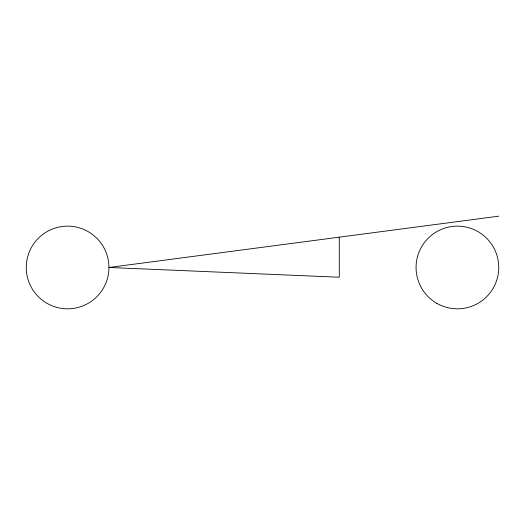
<?xml version="1.0" encoding="UTF-8"?>
<svg xmlns="http://www.w3.org/2000/svg" width="525" height="525" viewBox="0 0 525 525"><rect width="100%" height="100%" fill="white"/><g stroke="black" fill="none" stroke-linecap="round" stroke-linejoin="round"><path stroke-width="0.79" d="M498.75 216.175L108.938 267.481A41.344 41.344 0 0 1 46.922 303.286A41.344 41.344 0 0 1 46.922 231.676A41.344 41.344 0 0 1 108.938 267.481L339.281 277.233L339.281 237.162M436.734 303.286A41.344 41.344 0 0 0 498.75 267.481A41.344 41.344 0 0 0 436.734 231.676A41.344 41.344 0 0 0 436.734 303.286"/></g></svg>
